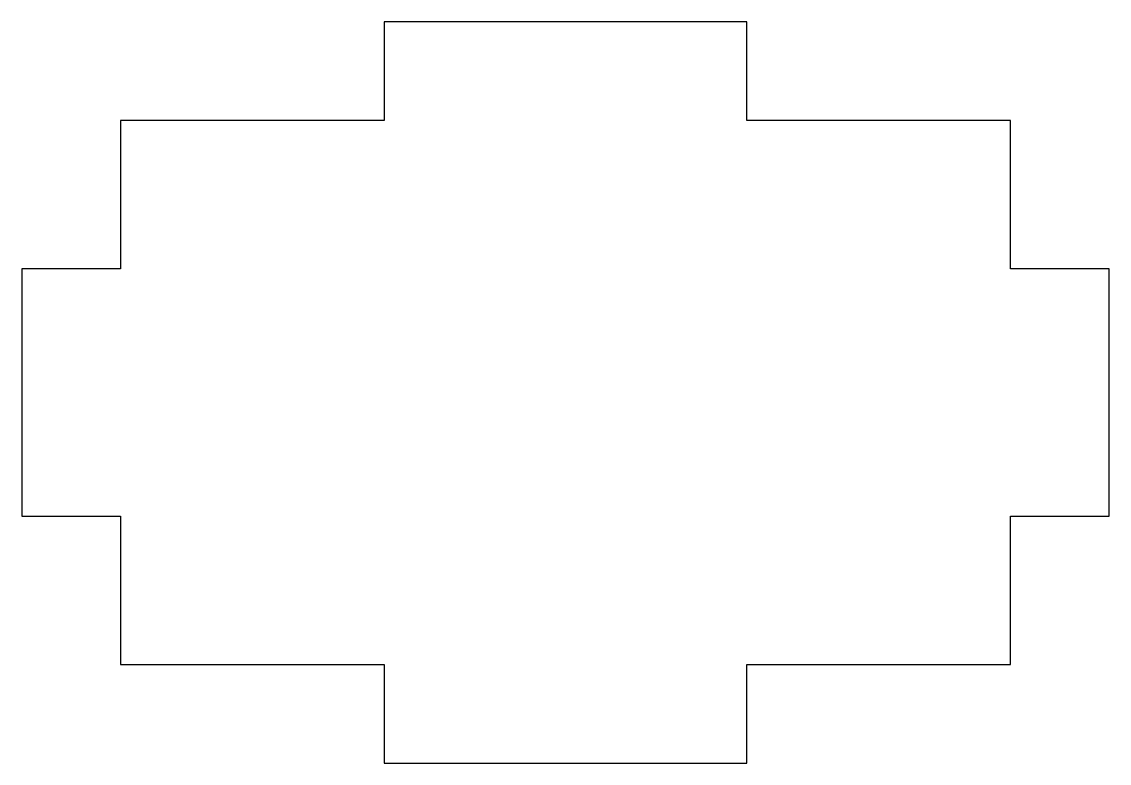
# Model space of a CAD drawing. Header units: millimetres. Extents: x -44 to 0, y 0 to 30.
import ezdxf

# ---------------------------------------------------------------- set-up
doc = ezdxf.new("R2010")
doc.units = ezdxf.units.MM
doc.layers.get('0').update_dxf_attribs({"linetype": 'CONTINUOUS'})

msp = doc.modelspace()

# ---------------------------------------------------------------- linework, layer by layer
msp.add_lwpolyline([(-29.333, 26), (-40, 26), (-40, 20), (-44, 20), (-44, 10), (-40, 10), (-40, 4), (-29.333, 4), (-29.333, 0), (-14.667, 0), (-14.667, 4), (-4, 4), (-4, 10), (0, 10), (0, 20), (-4, 20), (-4, 26), (-14.667, 26), (-14.667, 30), (-29.333, 30)], close=True)

doc.saveas('drawing.dxf')
